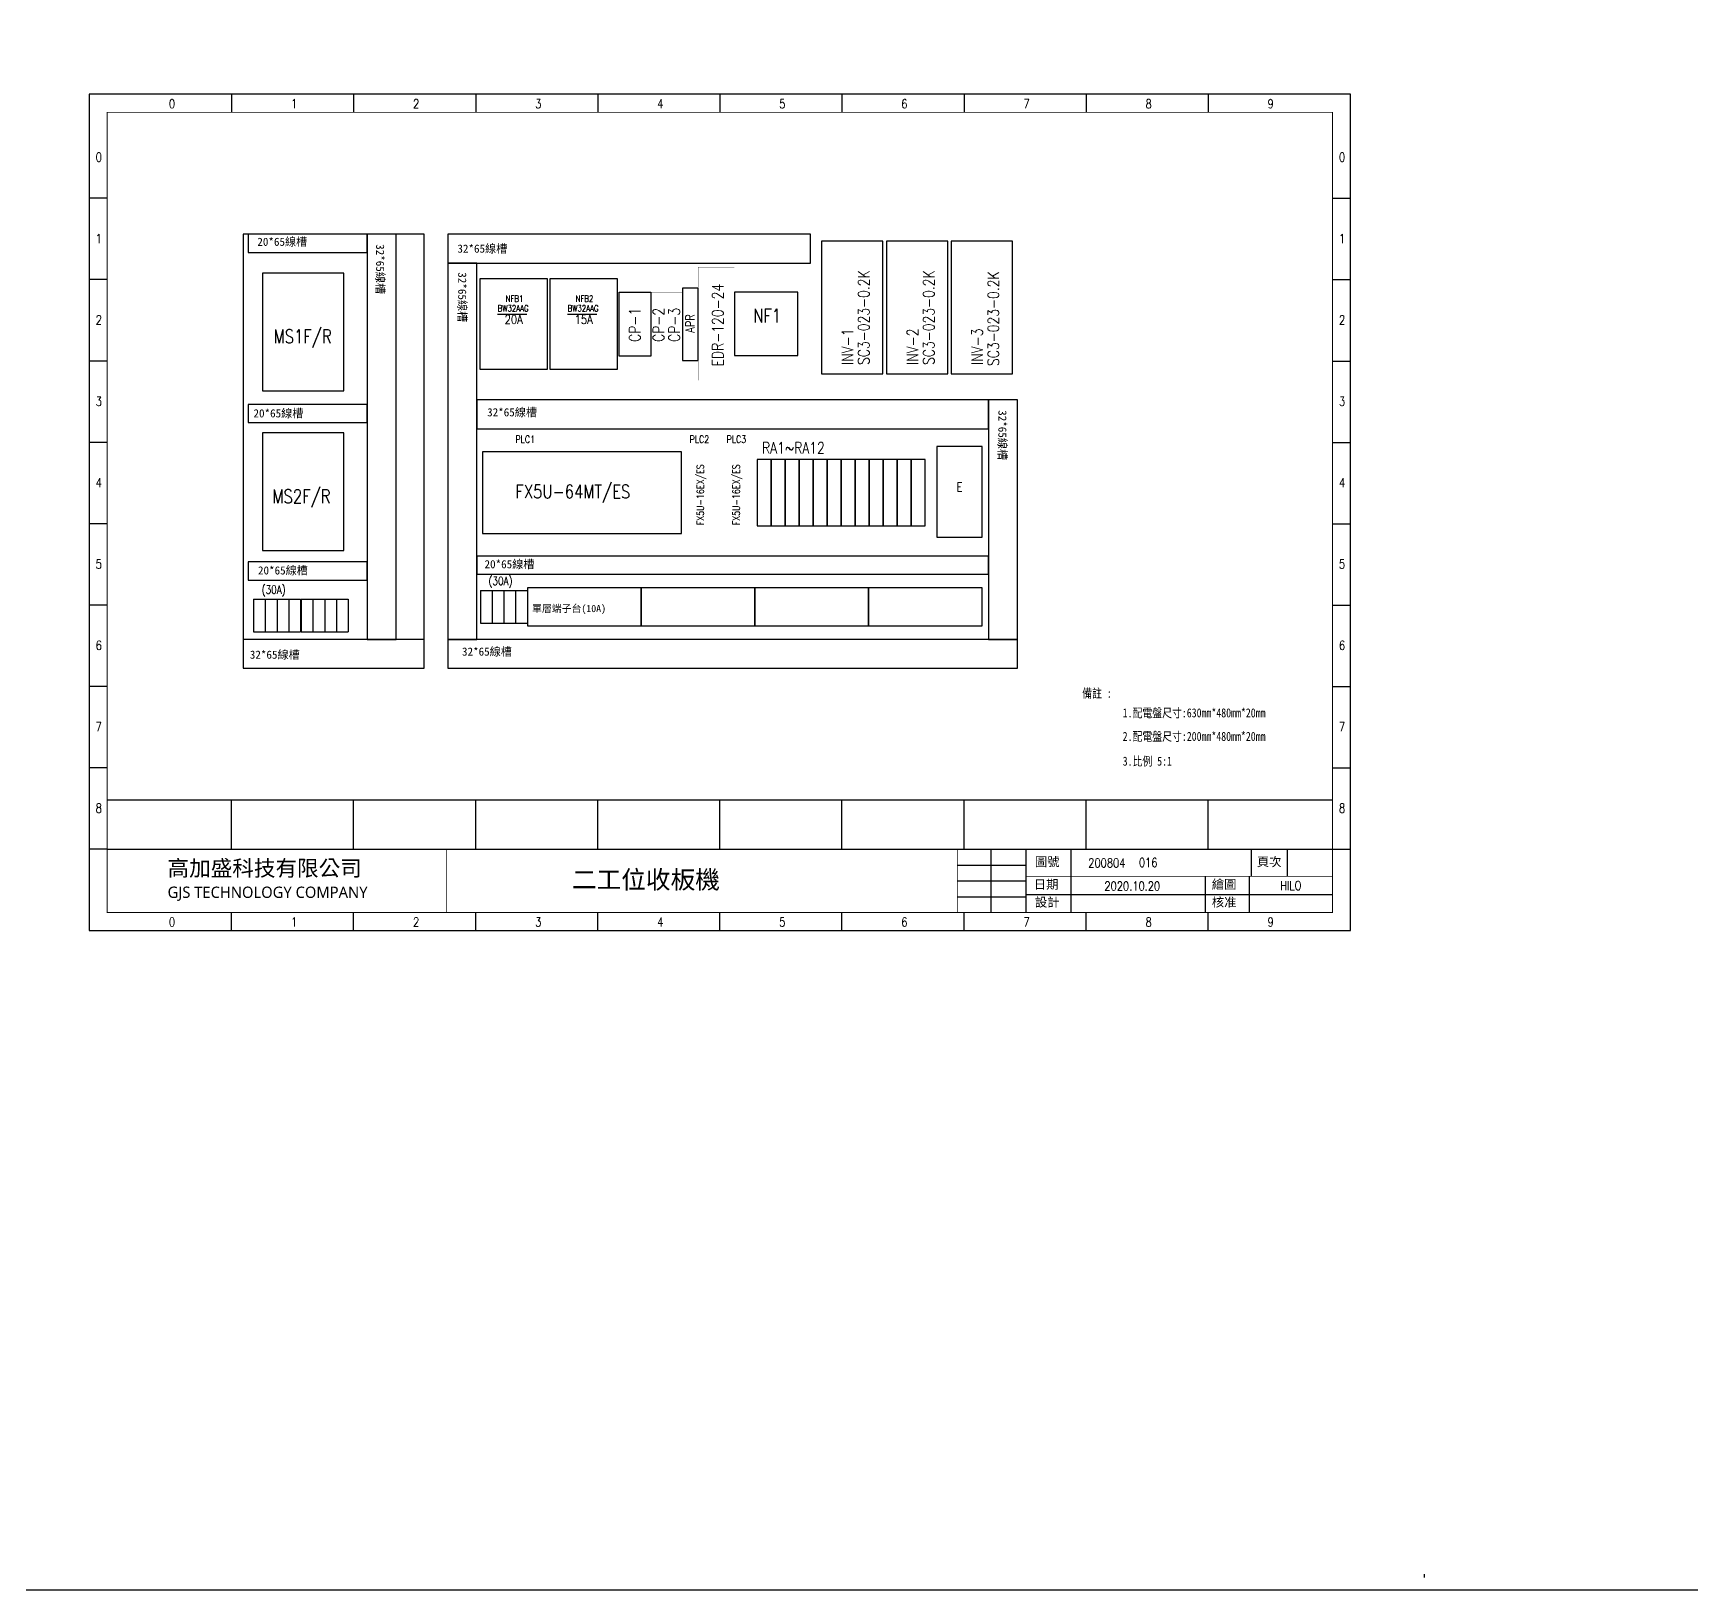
# Model space of a CAD drawing. Header units: millimetres. Extents: x -1721 to 4288, y -273 to 2028.
# Drawn here: x 400.4 to 767.1, y -148.7 to 195.7 of the extents above; entities that cross this region are included whole.
import ezdxf
from ezdxf.enums import TextEntityAlignment as Align

# ---------------------------------------------------------------- set-up
doc = ezdxf.new("R2010")
doc.units = ezdxf.units.MM
doc.header["$LTSCALE"] = 5
doc.header["$MEASUREMENT"] = 0
doc.layers.get('0').update_dxf_attribs({"linetype": 'CONTINUOUS'})
for name, color, linetype in [('2', 2, 'CONTINUOUS'), ('圖框', 7, 'CONTINUOUS'), ('文字', 4, 'CONTINUOUS')]:
    doc.layers.add(name, color=color, linetype=linetype)
doc.styles.add('MtXpl_', font='mingliub.ttc')
doc.styles.add('標楷體', font='simplex.shx', dxfattribs={"width": 0.8, "bigfont": 'chineset.shx'})
doc.styles.add('線號', font='simplex.shx', dxfattribs={"height": 1.5, "bigfont": 'chineset.shx'})

# ---------------------------------------------------------------- blocks, each defined once
blk = doc.blocks.new('圖框')
at = {"layer": '圖框'}
for p, q in [((0, 185), (0, 0)), ((279, 185), (0, 185)), ((31.5, 185), (31.5, 181)), ((58.5, 185), (58.5, 181)), ((85.5, 185), (85.5, 181)), ((112.5, 185), (112.5, 181)), ((139.5, 185), (139.5, 181)), ((166.5, 185), (166.5, 181)), ((193.5, 185), (193.5, 181)), ((220.5, 185), (220.5, 181)), ((247.5, 185), (247.5, 181)), ((279, 0), (279, 185)), ((4, 162), (0, 162)), ((275, 162), (279, 162)), ((4, 144), (0, 144)), ((275, 144), (279, 144)), ((4, 126), (0, 126)), ((275, 126), (279, 126)), ((4, 108), (0, 108)), ((275, 108), (279, 108)), ((4, 90), (0, 90)), ((275, 90), (279, 90)), ((4, 72), (0, 72)), ((275, 72), (279, 72)), ((4, 54), (0, 54)), ((275, 54), (279, 54)), ((4, 36), (0, 36)), ((275, 36), (279, 36)), ((4, 28.96), (275, 28.96)), ((31.5, 17.96), (31.5, 28.96)), ((58.5, 17.96), (58.5, 28.96)), ((85.5, 18), (85.5, 29)), ((112.5, 17.96), (112.5, 28.96)), ((139.5, 17.96), (139.5, 28.96)), ((166.5, 17.96), (166.5, 28.96)), ((193.5, 17.96), (193.5, 28.96)), ((220.5, 17.96), (220.5, 28.96)), ((247.5, 17.96), (247.5, 28.96)), ((4, 18), (0, 18)), ((4, 18), (275, 18)), ((199.44, 18), (199.44, 4)), ((207.14, 18), (207.14, 4)), ((217.16, 18), (217.16, 4)), ((257, 18), (257, 12)), ((265, 18), (265, 12)), ((275, 18), (279, 18)), ((192, 14.5), (207.14, 14.5)), ((192, 11), (207.14, 11)), ((192, 7.5), (207.14, 7.5)), ((207.14, 8), (275, 8)), ((31.5, 0), (31.5, 4)), ((58.5, 0), (58.5, 4)), ((85.5, 0), (85.5, 4)), ((112.5, 0), (112.5, 4)), ((139.5, 0), (139.5, 4)), ((166.5, 0), (166.5, 4)), ((193.5, 0), (193.5, 4)), ((220.5, 0), (220.5, 4)), ((247.5, 0), (247.5, 4)), ((0, 0), (279, 0))]:
    blk.add_line(p, q, dxfattribs=at)
at = {"layer": '圖框', "const_width": 0.2}
for points in [[(4, 4), (275, 4), (275, 181), (4, 181)], [(4, 181), (275, 181), (275, 4), (4, 4)]]:
    blk.add_lwpolyline(points, close=True, dxfattribs=at)
at = {"layer": '圖框'}
for points, const_width in [([(4, 18), (275, 18)], 0.2), ([(79, 18), (79, 4)], 0.15), ([(192, 18), (192, 4)], 0.15), ([(207.14, 12), (275, 12)], 0.15)]:
    blk.add_lwpolyline(points, dxfattribs=dict(at, const_width=const_width))
for points in [[(246.85, 12), (246.85, 4)], [(256.58, 12), (256.58, 4)]]:
    blk.add_lwpolyline(points, dxfattribs=at)
at = {"insert": (17.34, 15.57), "char_height": 2, "width": 50.9822, "attachment_point": 1, "style": '線號'}
blk.add_mtext('{\\fMicrosoft JhengHei|b1|i0|c136|p34;\\H1.75x;\\C4;高加盛科技有限公司\\H0.85714x;\\P\\fMicrosoft JhengHei|b0|i0|c136|p34;\\H0.83333x;GJS TECHNOLOGY COMPANY}', dxfattribs=at)
at = {"layer": '圖框', "style": '標楷體', "width": 0.8}
for s, p in [('0', (17.64, 181.9)), ('1', (44.64, 181.9)), ('2', (71.64, 181.9)), ('3', (98.64, 181.9)), ('4', (125.64, 181.9)), ('5', (152.64, 181.9)), ('6', (179.64, 181.9)), ('7', (206.64, 181.9)), ('8', (233.64, 181.9)), ('9', (260.64, 181.9)), ('0', (1.45, 170.09)), ('0', (276.45, 170.09)), ('1', (1.45, 152.09)), ('1', (276.45, 152.09)), ('2', (1.45, 134.09)), ('2', (276.45, 134.09)), ('3', (1.45, 116.09)), ('3', (276.45, 116.09)), ('4', (1.45, 98.09)), ('4', (276.45, 98.09)), ('5', (1.45, 80.09)), ('5', (276.45, 80.09)), ('6', (1.45, 62.09)), ('6', (276.45, 62.09)), ('7', (1.45, 44.09)), ('7', (276.45, 44.09)), ('8', (1.45, 26.09)), ('8', (276.45, 26.09)), ('0', (17.64, 0.9)), ('1', (44.64, 0.9)), ('2', (71.64, 0.9)), ('3', (98.64, 0.9)), ('4', (125.64, 0.9)), ('5', (152.64, 0.9)), ('6', (179.64, 0.9)), ('7', (206.64, 0.9)), ('8', (233.64, 0.9)), ('9', (260.64, 0.9))]:
    blk.add_text(s, height=2, dxfattribs=at).set_placement(p)
at = {"layer": '圖框', "style": 'MtXpl_'}
for s, p in [('圖號', (209.18, 14.24)), ('頁次^J', (258.27, 14.24)), ('日期', (208.95, 9.25)), ('繪圖', (248.31, 9.25)), ('設計', (209.18, 5.29)), ('核准', (248.31, 5.29))]:
    blk.add_text(s, height=2, dxfattribs=at).set_placement(p)

msp = doc.modelspace()

# ---------------------------------------------------------------- linework, layer by layer
at = {"linetype": 'Continuous'}
for p, q in [((449.19, 70.455), (449.19, 63.255)), ((449.19, 70.455), (459.59, 70.455)), ((451.79, 70.455), (451.79, 63.255)), ((454.39, 70.455), (454.39, 63.255)), ((456.99, 70.455), (456.99, 63.255)), ((459.59, 70.455), (459.59, 63.255)), ((459.729, 70.455), (459.729, 63.255)), ((459.729, 70.455), (470.129, 70.455)), ((462.329, 70.455), (462.329, 63.255)), ((464.929, 70.455), (464.929, 63.255)), ((467.529, 70.455), (467.529, 63.255)), ((470.129, 70.455), (470.129, 63.255)), ((499.36, 72.382), (499.36, 65.182)), ((499.36, 72.382), (509.76, 72.382)), ((501.96, 72.382), (501.96, 65.182)), ((504.56, 72.382), (504.56, 65.182)), ((507.16, 72.382), (507.16, 65.182)), ((509.76, 72.382), (509.76, 65.182)), ((449.19, 63.255), (459.59, 63.255)), ((459.729, 63.255), (470.129, 63.255)), ((499.36, 65.182), (509.76, 65.182))]:
    msp.add_line(p, q, dxfattribs=at)
at = {"color": 0, "linetype": 'Continuous'}
msp.add_line((708.182, -145.942), (708.182, -145.217), dxfattribs=at)
msp.add_lwpolyline([(2005.364, 1146.033), (-104.977, 1146.033), (-104.977, -148.663), (2005.364, -148.663)], close=True)
for points in [[(446.935, 55.193), (486.935, 55.193), (486.935, 151.193), (446.935, 151.193)], [(448.001, 147.193), (474.331, 147.193), (474.331, 151.193), (448.001, 151.193)], [(492.166, 144.793), (572.368, 144.793), (572.368, 151.193), (492.166, 151.193)], [(451.202, 116.601), (469.202, 116.601), (469.202, 142.601), (451.202, 142.601)], [(530.054, 138.404), (537.054, 138.404), (537.054, 124.204), (530.054, 124.204)], [(448.001, 109.548), (474.331, 109.548), (474.331, 113.548), (448.001, 113.548)], [(451.202, 81.278), (469.202, 81.278), (469.202, 107.278), (451.202, 107.278)], [(499.823, 85.041), (543.823, 85.041), (543.823, 103.041), (499.823, 103.041)], [(600.337, 84.231), (610.337, 84.231), (610.337, 104.231), (600.337, 104.231)], [(560.566, 86.731), (563.666, 86.731), (563.666, 101.351), (560.566, 101.351)], [(563.666, 86.731), (566.766, 86.731), (566.766, 101.351), (563.666, 101.351)], [(566.766, 86.731), (569.866, 86.731), (569.866, 101.351), (566.766, 101.351)], [(569.866, 86.731), (572.966, 86.731), (572.966, 101.351), (569.866, 101.351)], [(572.966, 86.731), (576.066, 86.731), (576.066, 101.351), (572.966, 101.351)], [(576.066, 86.731), (579.166, 86.731), (579.166, 101.351), (576.066, 101.351)], [(579.166, 86.731), (582.266, 86.731), (582.266, 101.351), (579.166, 101.351)], [(582.266, 86.731), (585.366, 86.731), (585.366, 101.351), (582.266, 101.351)], [(585.366, 86.731), (588.466, 86.731), (588.466, 101.351), (585.366, 101.351)], [(588.466, 86.731), (591.566, 86.731), (591.566, 101.351), (588.466, 101.351)], [(591.566, 86.731), (594.666, 86.731), (594.666, 101.351), (591.566, 101.351)], [(594.666, 86.731), (597.766, 86.731), (597.766, 101.351), (594.666, 101.351)], [(448.001, 74.719), (474.331, 74.719), (474.331, 78.719), (448.001, 78.719)], [(498.566, 76.027), (611.766, 76.027), (611.766, 80.027), (498.566, 80.027)], [(509.76, 64.582), (534.9, 64.582), (534.9, 72.982), (509.76, 72.982)], [(534.9, 64.582), (560.04, 64.582), (560.04, 72.982), (534.9, 72.982)], [(560.04, 64.582), (585.18, 64.582), (585.18, 72.982), (560.04, 72.982)], [(585.18, 64.582), (610.32, 64.582), (610.32, 72.982), (585.18, 72.982)], [(446.935, 55.193), (486.935, 55.193), (486.935, 61.593), (446.935, 61.593)], [(492.166, 55.193), (618.166, 55.193), (618.166, 61.593), (492.166, 61.593)]]:
    msp.add_lwpolyline(points, close=True, dxfattribs=at)
at = {"linetype": 'Continuous'}
for points in [[(474.331, 61.593), (480.731, 61.593), (480.731, 151.193), (474.331, 151.193)], [(574.786, 120.293), (588.386, 120.293), (588.386, 149.693), (574.786, 149.693)], [(589.168, 120.293), (602.768, 120.293), (602.768, 149.693), (589.168, 149.693)], [(603.463, 120.293), (617.063, 120.293), (617.063, 149.693), (603.463, 149.693)], [(492.166, 61.593), (498.566, 61.593), (498.566, 144.793), (492.166, 144.793)], [(499.247, 121.359), (514.247, 121.359), (514.247, 141.359), (499.247, 141.359)], [(514.724, 121.359), (529.724, 121.359), (529.724, 141.359), (514.724, 141.359)], [(544.054, 123.304), (547.554, 123.304), (547.554, 139.304), (544.054, 139.304)], [(555.554, 124.395), (569.554, 124.395), (569.554, 138.395), (555.554, 138.395)], [(498.566, 108.192), (611.766, 108.192), (611.766, 114.592), (498.566, 114.592)], [(611.766, 61.593), (618.166, 61.593), (618.166, 114.595), (611.766, 114.595)]]:
    msp.add_lwpolyline(points, close=True, dxfattribs=at)
at = {"color": 0, "linetype": 'Continuous'}
for points, const_width in [([(492.166, 55.193), (618.166, 55.193), (618.166, 151.193), (492.166, 151.193)], 0.002), ([(547.554, 118.875), (555.554, 118.875), (555.554, 143.915), (547.554, 143.915)], 0.04), ([(543.823, 85.041), (551.823, 85.041), (551.823, 103.041), (543.823, 103.041)], 0.002), ([(551.823, 85.041), (559.823, 85.041), (559.823, 103.041), (551.823, 103.041)], 0.002)]:
    msp.add_lwpolyline(points, close=True, dxfattribs=dict(at, const_width=const_width))
at = {"const_width": 0.04}
msp.add_lwpolyline([(537.054, 124.204), (540.554, 124.204), (540.554, 138.404), (537.054, 138.404)], close=True, dxfattribs=at)
at = {"color": 0, "const_width": 0.04}
msp.add_lwpolyline([(540.554, 124.204), (544.054, 124.204), (544.054, 138.404), (540.554, 138.404)], close=True, dxfattribs=at)
at = {"layer": '2'}
for p, q in [((503.168, 133.502), (509.636, 133.502)), ((518.646, 133.502), (525.114, 133.502))]:
    msp.add_line(p, q, dxfattribs=at)

# ---------------------------------------------------------------- block references
at = {"color": 0, "linetype": 'Continuous'}
msp.add_blockref('圖框', (412.836, -2.837), dxfattribs=at)

# ---------------------------------------------------------------- texts
at = {"style": 'MtXpl_', "width": 0.8}
for s, p in [('備註 :', (632.485, 48.679)), ('1.配電盤尺寸:630mm*480mm*20mm', (641.436, 44.332)), ('2.配電盤尺寸:200mm*480mm*20mm', (641.436, 39.128)), ('3.比例 5:1', (641.436, 33.646))]:
    msp.add_text(s, height=2, dxfattribs=at).set_placement(p)
at = {"layer": '2', "style": 'MtXpl_'}
for s, p in [('20*65線槽', (455.548, 149.594)), ('32*65線槽', (499.798, 148.081)), ('20*65線槽', (454.698, 111.646)), ('32*65線槽', (506.373, 111.88)), ('20*65線槽', (455.691, 76.898)), ('20*65線槽', (505.8, 78.273)), ('32*65線槽', (453.886, 58.259)), ('32*65線槽', (500.818, 58.94))]:
    msp.add_text(s, height=1.8, dxfattribs=at).set_placement(p, align=Align.MIDDLE)
for p in [(477.268, 143.49), (495.425, 137.274), (614.9, 106.769)]:
    msp.add_text('32*65線槽', height=1.8, rotation=270, dxfattribs=at).set_placement(p, align=Align.MIDDLE)
at = {"layer": '2', "style": '標楷體', "width": 0.8}
for s, height, p in [('EDR-120-24', 2.5, (553.12, 121.968)), ('SC3-023-0.2K', 2.5, (585.398, 122.297)), ('SC3-023-0.2K', 2.5, (599.78, 122.297)), ('SC3-023-0.2K', 2.5, (614.075, 122.063)), ('CP-1', 2.5, (534.765, 127.382)), ('CP-2', 2.5, (540.01, 127.382)), ('CP-3', 2.5, (543.51, 127.382)), ('APR', 2, (546.763, 129.398)), ('INV-1', 2.5, (581.828, 122.297)), ('INV-2', 2.5, (596.21, 122.297)), ('INV-3', 2.5, (610.505, 122.297)), ('FX5U-16EX/ES', 1.6, (548.808, 86.816)), ('FX5U-16EX/ES', 1.6, (556.745, 86.816))]:
    msp.add_text(s, height=height, rotation=90, dxfattribs=at).set_placement(p)
for s, height, p in [('NFB1', 1.4, (506.922, 136.955)), ('NFB2', 1.4, (522.399, 136.955)), ('BW32AAG', 1.4, (506.62, 134.81)), ('20A', 2, (506.735, 132.35)), ('BW32AAG', 1.4, (522.097, 134.81)), ('15A', 2, (522.212, 132.35)), ('RA1~RA12', 2.5, (568.605, 103.945))]:
    msp.add_text(s, height=height, dxfattribs=at).set_placement(p, align=Align.MIDDLE)
for s, height, p in [('NF1', 3, (559.717, 131.69)), ('MS1F/R', 3, (453.618, 127.11)), ('PLC1', 1.6, (507.118, 105.052)), ('PLC2', 1.6, (545.642, 105.052)), ('PLC3', 1.6, (553.826, 105.052)), ('FX5U-64MT/ES', 3, (507.118, 92.791)), ('E', 2, (604.704, 94.304)), ('MS2F/R', 3, (453.364, 91.738)), ('(30A)', 1.8, (450.998, 71.687)), ('(30A)', 1.8, (501.168, 73.614))]:
    msp.add_text(s, height=height, dxfattribs=at).set_placement(p)
at = {"layer": '2', "style": 'MtXpl_'}
msp.add_text('單層端子台(10A)', height=1.6, dxfattribs=at).set_placement((510.8, 67.618))
at = {"layer": '文字', "style": 'MtXpl_'}
msp.add_text('二工位收板機', height=4, dxfattribs=at).set_placement((519.609, 6.442))
at = {"layer": '文字', "style": '標楷體', "width": 0.8}
for s, p in [('200804', (633.819, 11.141)), ('016', (645.028, 11.229)), ('2020.10.20', (637.385, 6.008)), ('HILO', (676.257, 6.13))]:
    msp.add_text(s, height=2, dxfattribs=at).set_placement(p)

doc.saveas('drawing.dxf')
